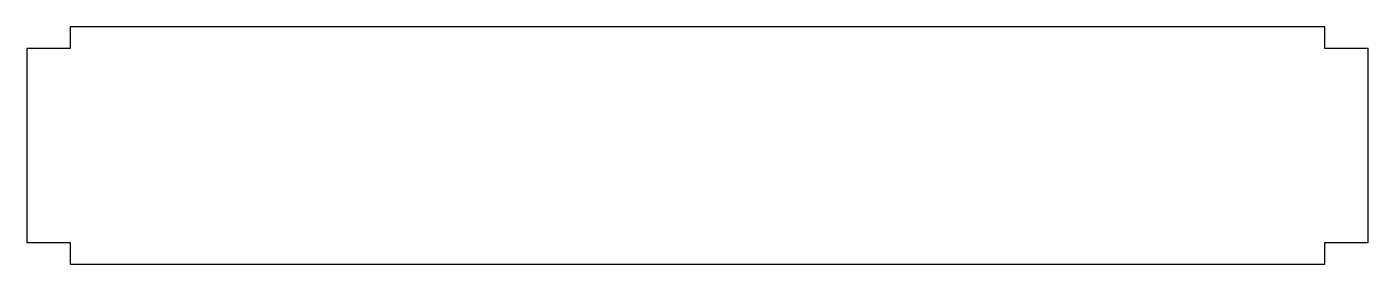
# Model space of a CAD drawing. Header units: millimetres. Extents: x -620 to 620, y -110 to 110.
import ezdxf

# ---------------------------------------------------------------- set-up
doc = ezdxf.new("R2010")
doc.units = ezdxf.units.MM

msp = doc.modelspace()

# ---------------------------------------------------------------- linework, layer by layer
at = {"color": 7, "linetype": 'Continuous', "lineweight": 25}
for p, q in [((-579.5, 109.5), (-579.5, 89.5)), ((579.5, 109.5), (-579.5, 109.5)), ((579.5, 89.5), (579.5, 109.5)), ((-619.5, 89.5), (-619.5, -89.5)), ((-579.5, 89.5), (-619.5, 89.5)), ((619.5, 89.5), (579.5, 89.5)), ((619.5, -89.5), (619.5, 89.5)), ((-619.5, -89.5), (-579.5, -89.5)), ((-579.5, -89.5), (-579.5, -109.5)), ((579.5, -89.5), (619.5, -89.5)), ((579.5, -109.5), (579.5, -89.5)), ((-579.5, -109.5), (579.5, -109.5))]:
    msp.add_line(p, q, dxfattribs=at)

doc.saveas('drawing.dxf')
